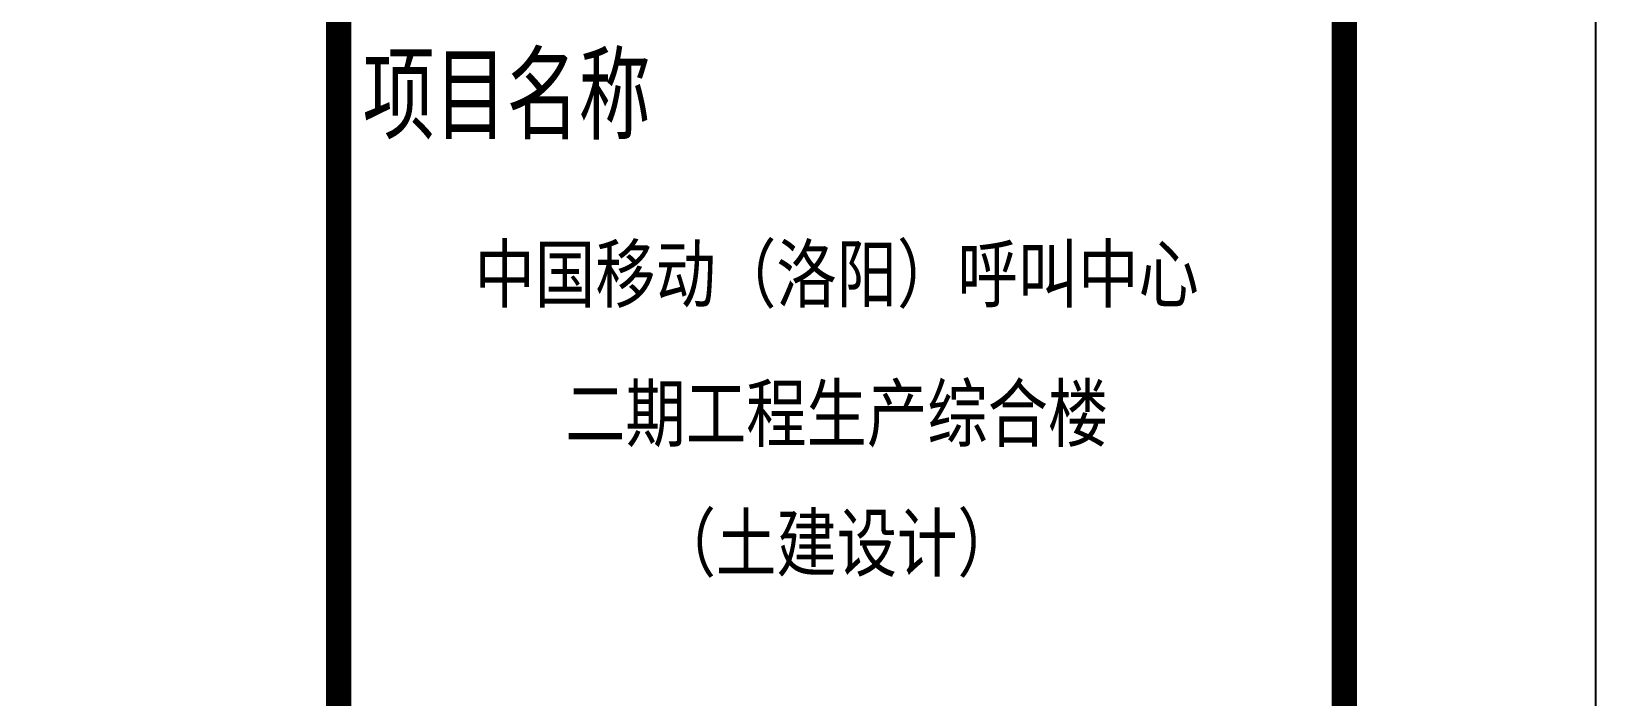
# Model space of a CAD drawing. Extents: x 1109697 to 1467097, y -139975 to 53891.
# Drawn here: x 1355774 to 1361997, y -132243 to -129599 of the extents above; entities that cross this region are included whole.
import ezdxf
from ezdxf.enums import TextEntityAlignment as Align

# ---------------------------------------------------------------- set-up
doc = ezdxf.new("R2010")
doc.units = 0
doc.header["$LTSCALE"] = 1000
doc.header["$MEASUREMENT"] = 0
doc.layers.add('PUB_TEXT', color=7, linetype='Continuous')
doc.layers.add('PUB_TITLE', color=4, linetype='Continuous')
doc.layers.add('图框', color=4, linetype='Continuous', lineweight=35)
doc.styles.add('-黑体', font='simhei.ttf', dxfattribs={"width": 0.8})

# ---------------------------------------------------------------- blocks, each defined once
blk = doc.blocks.new('图签01')
at = {"layer": '图框', "style": '-黑体', "width": 0.7}
blk.add_text('项目名称', height=300, dxfattribs=at).set_placement((1793978.5, 91741.2))
at = {"layer": '图框', "style": '-黑体', "width": 0.8}
for s, height, p in [('中国移动（洛阳）呼叫中心', 220.011, (1795863.8, 91064.8)), ('二期工程生产综合楼', 220.01, (1795863.8, 90510.8)), ('（土建设计）', 220.01, (1795863.8, 89995.8))]:
    blk.add_text(s, height=height, dxfattribs=at).set_placement(p, align=Align.CENTER)

msp = doc.modelspace()

# ---------------------------------------------------------------- linework, layer by layer
at = {"layer": 'PUB_TITLE'}
msp.add_lwpolyline([(1277897, -139975.4), (1361997, -139975.4), (1361997, -80575.4), (1277897, -80575.4)], close=True, dxfattribs=at)
at = {"layer": 'PUB_TITLE', "const_width": 100}
msp.add_lwpolyline([(1280397, -138975.4), (1360997, -138975.4), (1360997, -81575.4), (1280397, -81575.4)], close=True, dxfattribs=at)
msp.add_lwpolyline([(1356997, -81575.4), (1356997, -138975.4)], dxfattribs=at)

# ---------------------------------------------------------------- block references
at = {"layer": 'PUB_TEXT'}
msp.add_blockref('图签01', (-436886, -221737.8), dxfattribs=at)

doc.saveas('drawing.dxf')
